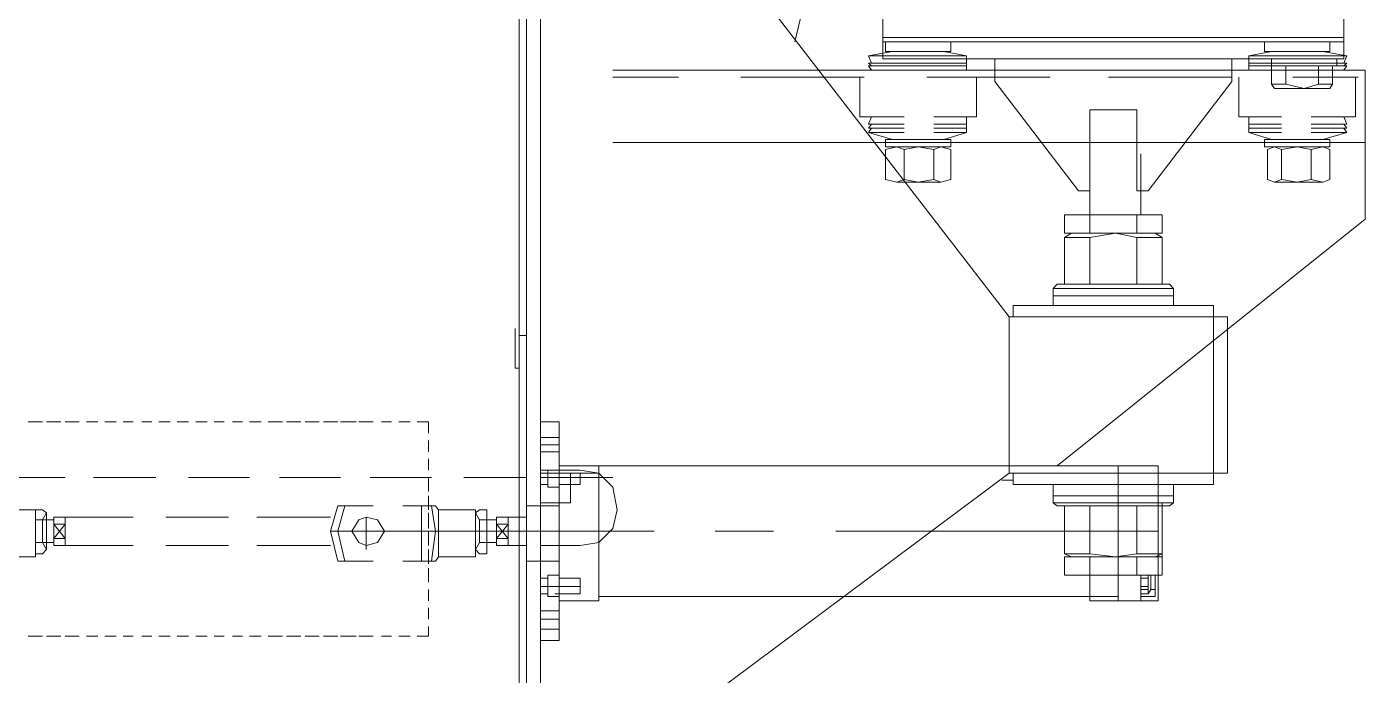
# Model space of a CAD drawing. Header units: millimetres. Extents: x 3220 to 226993, y 817 to 176024.
# Drawn here: x 127295 to 128659, y 136300 to 136961 of the extents above; entities that cross this region are included whole.
import ezdxf

# ---------------------------------------------------------------- set-up
doc = ezdxf.new("R2010")
doc.units = ezdxf.units.MM

# ---------------------------------------------------------------- blocks, each defined once
blk = doc.blocks.new('ligne broyage 2')
at = {"color": 7, "linetype": 'Continuous', "lineweight": 15, "true_color": 0x000007}
for points in [[(-2013.6, -1954.3), (-2013.6, -228.6)], [(-1999.2, -1954.3), (-1999.2, -228.6)], [(-1991.9, -481.7), (-1991.9, -1521.8)], [(-2491, -1503), (-2139.5, -1047.3)], [(-2314.5, -1037.2), (-2314.5, -1047.3), (-2272.6, -1222.4)], [(-2272.6, -1222.4), (-2314.5, -1047.3)], [(-2013.6, -1047.3), (-2013.6, -1659.2)], [(-2784.7, -1222.4), (-2817.9, -1222.4), (-2817.9, -1232.5)], [(-2784.7, -1222.4), (-2751.4, -1222.4)], [(-2735.5, -1236.8), (-2758.6, -1232.5), (-2751.4, -1232.5), (-2751.4, -1225.3)], [(-2751.4, -1225.3), (-2751.4, -1222.4), (-2751.4, -1222.4)], [(-2398.4, -1222.4), (-2431.7, -1222.4), (-2431.7, -1225.3)], [(-2431.7, -1225.3), (-2431.7, -1232.5)], [(-2365.2, -1225.3), (-2365.2, -1222.4), (-2398.4, -1222.4)], [(-2372.4, -1232.5), (-2365.2, -1232.5), (-2365.2, -1225.3)], [(-2810.7, -1232.5), (-2835.3, -1236.8), (-2832.4, -1244.1)], [(-2735.5, -1236.8), (-2835.3, -1236.8)], [(-2817.9, -1232.5), (-2810.7, -1232.5), (-2810.7, -1232.5)], [(-2810.7, -1232.5), (-2758.6, -1232.5)], [(-2735.5, -1236.8), (-2735.5, -1251.3), (-2735.5, -1251.3)], [(-2632.8, -1374.3), (-2718.1, -1262.9), (-2718.1, -1239.7)], [(-2476.5, -1262.9), (-2476.5, -1239.7), (-2476.5, -1239.7)], [(-2424.5, -1232.5), (-2447.6, -1236.8), (-2447.6, -1244.1)], [(-2347.8, -1236.8), (-2447.6, -1236.8)], [(-2431.7, -1232.5), (-2424.5, -1232.5), (-2424.5, -1232.5)], [(-2424.5, -1232.5), (-2372.4, -1232.5)], [(-2347.8, -1236.8), (-2372.4, -1232.5)], [(-2347.8, -1236.8), (-2350.7, -1244.1)], [(-2854.1, -1325.1), (-2854.1, -1251.3), (-2854.1, -1251.3)], [(-2087.4, -1251.3), (-2854.1, -1251.3)], [(-2835.3, -1244.1), (-2735.5, -1244.1)], [(-2835.3, -1244.1), (-2832.4, -1247)], [(-2835.3, -1247), (-2735.5, -1247)], [(-2835.3, -1247), (-2832.4, -1251.3)], [(-2447.6, -1251.3), (-2447.6, -1244.1), (-2447.6, -1244.1)], [(-2447.6, -1244.1), (-2347.8, -1244.1)], [(-2447.6, -1247), (-2347.8, -1247)], [(-2347.8, -1244.1), (-2350.7, -1247)], [(-2347.8, -1247), (-2350.7, -1251.3)], [(-2780.3, -1258.5), (-2846.9, -1258.5), (-2846.9, -1258.5)], [(-2592.3, -1258.5), (-2718.1, -1258.5)], [(-2476.5, -1262.9), (-2561.9, -1374.3), (-2573.5, -1374.3)], [(-2407.1, -1258.5), (-2533, -1258.5)], [(-2217.6, -1258.5), (-2343.5, -1258.5)], [(-2087.4, -1258.5), (-2154, -1258.5)], [(-2632.8, -1374.3), (-2621.2, -1374.3), (-2621.2, -1291.8)], [(-2621.2, -1291.8), (-2573.5, -1291.8), (-2573.5, -1291.8)], [(-2573.5, -1291.8), (-2573.5, -1398.8), (-2573.5, -1398.8)], [(-2087.4, -1325.1), (-2854.1, -1325.1)], [(-2625.5, -1374.3), (-2625.5, -1336.6)], [(-2573.5, -1374.3), (-2573.5, -1336.6)], [(-2625.5, -1374.3), (-2625.5, -1398.8), (-2625.5, -1398.8)], [(-2640, -1398.8), (-2647.2, -1398.8)], [(-2647.2, -1398.8), (-2621.2, -1398.8), (-2621.2, -1417.6)], [(-2647.2, -1398.8), (-2647.2, -1417.6), (-2554.7, -1417.6)], [(-2547.4, -1398.8), (-2640, -1398.8), (-2640, -1398.8)], [(-2621.2, -1398.8), (-2573.5, -1398.8), (-2573.5, -1398.8)], [(-2573.5, -1398.8), (-2547.4, -1398.8), (-2547.4, -1417.6)], [(-2573.5, -1398.8), (-2573.5, -1417.6), (-2573.5, -1417.6)], [(-2640, -1417.6), (-2647.2, -1422)], [(-2647.2, -1417.6), (-2573.5, -1417.6), (-2573.5, -1417.6)], [(-2547.4, -1422), (-2554.7, -1417.6), (-2640, -1417.6)], [(-2621.2, -1422), (-2599.5, -1417.6), (-2573.5, -1422)], [(-2573.5, -1417.6), (-2547.4, -1417.6)], [(-2554.7, -1417.6), (-2547.4, -1417.6), (-2547.4, -1417.6)], [(-2647.2, -1422), (-2621.2, -1422), (-2621.2, -1469.7)], [(-2640, -1469.7), (-2647.2, -1469.7), (-2647.2, -1422)], [(-2547.4, -1422), (-2573.5, -1422), (-2573.5, -1469.7)], [(-2547.4, -1422), (-2547.4, -1469.7)], [(-2540.2, -1469.7), (-2654.5, -1469.7), (-2658.8, -1474.1)], [(-2540.2, -1469.7), (-2535.9, -1474.1), (-2535.9, -1481.3), (-2658.8, -1481.3)], [(-2647.2, -1469.7), (-2621.2, -1469.7)], [(-2621.2, -1469.7), (-2573.5, -1469.7), (-2573.5, -1469.7)], [(-2573.5, -1469.7), (-2547.4, -1469.7)], [(-2554.7, -1469.7), (-2547.4, -1469.7)], [(-2658.8, -1474.1), (-2658.8, -1481.3), (-2535.9, -1481.3)], [(-2658.8, -1474.1), (-2535.9, -1474.1), (-2535.9, -1474.1)], [(-2658.8, -1481.3), (-2658.8, -1491.4)], [(-2535.9, -1491.4), (-2535.9, -1481.3)], [(-2495.4, -1491.4), (-2699.3, -1491.4), (-2699.3, -1503)], [(-2495.4, -1503), (-2495.4, -1491.4)], [(-2713.8, -1503), (-2713.8, -1662.1), (-2699.3, -1662.1)], [(-2699.3, -1503), (-2713.8, -1503)], [(-2491, -1662.1), (-2491, -1503), (-2699.3, -1503)], [(-2699.3, -1507.3), (-2699.3, -1503), (-2495.4, -1503)], [(-2699.3, -1662.1), (-2699.3, -1503)], [(-1991.9, -1521.8), (-1999.2, -1521.8)], [(-1999.2, -1944.2), (-1991.9, -1944.2), (-1991.9, -1521.8)], [(-1991.9, -1555.1), (-1987.6, -1555.1), (-1987.6, -1514.6)], [(-1887.8, -1610), (-1899.4, -1610), (-1899.4, -1610)], [(-1899.4, -1610), (-1899.4, -1621.6)], [(-1869, -1610), (-1880.6, -1610)], [(-1851.6, -1610), (-1861.7, -1610)], [(-1828.5, -1610), (-1842.9, -1610)], [(-1809.7, -1610), (-1825.6, -1610)], [(-1792.3, -1610), (-1806.8, -1610)], [(-1773.5, -1610), (-1788, -1610)], [(-1754.7, -1610), (-1769.2, -1610)], [(-1735.9, -1610), (-1750.4, -1610)], [(-1717.1, -1610), (-1728.7, -1610)], [(-1699.7, -1610), (-1709.9, -1610)], [(-1680.9, -1610), (-1691.1, -1610)], [(-1662.1, -1610), (-1673.7, -1610)], [(-1643.3, -1610), (-1654.9, -1610)], [(-1624.5, -1610), (-1636.1, -1610)], [(-1607.2, -1610), (-1617.3, -1610)], [(-1588.3, -1610), (-1598.5, -1610)], [(-1569.5, -1610), (-1581.1, -1610)], [(-1550.7, -1610), (-1562.3, -1610)], [(-1529, -1610), (-1543.5, -1610)], [(-1510.2, -1610), (-1524.7, -1610)], [(-1491.4, -1610), (-1505.9, -1610)], [(-1899.4, -1628.8), (-1899.4, -1640.4)], [(-1899.4, -1647.7), (-1899.4, -1659.2)], [(-2491, -1662.1), (-2699.3, -1662.1), (-2699.3, -1659.2)], [(-2495.4, -1662.1), (-2699.3, -1662.1), (-2699.3, -1673.7)], [(-2495.4, -1673.7), (-2495.4, -1662.1)], [(-2113.5, -1944.2), (-2491, -1662.1), (-2491, -1662.1)], [(-2013.6, -1659.2), (-2054.1, -1659.2), (-2072.9, -1662.1), (-2087.4, -1676.6), (-2091.8, -1699.7), (-2087.4, -1718.5), (-2072.9, -1733), (-2054.1, -1735.9), (-2013.6, -1735.9), (-2013.6, -1903.7), (-2020.9, -1903.7), (-2025.2, -1910.9), (-2025.2, -1932.6)], [(-2072.9, -1662.1), (-2013.6, -1662.1), (-2013.6, -1662.1)], [(-2013.6, -1692.5), (-2044, -1692.5), (-2044, -1662.1)], [(-2699.3, -1673.7), (-2495.4, -1673.7)], [(-2658.8, -1673.7), (-2658.8, -1685.3), (-2535.9, -1685.3)], [(-2535.9, -1685.3), (-2535.9, -1673.7)], [(-2495.4, -1669.4), (-2483.8, -1669.4), (-2483.8, -1669.4)], [(-1899.4, -1666.5), (-1899.4, -1680.9)], [(-2535.9, -1692.5), (-2535.9, -1685.3), (-2658.8, -1685.3)], [(-2654.5, -1695.4), (-2658.8, -1692.5), (-2658.8, -1685.3)], [(-1899.4, -1685.3), (-1899.4, -1699.7)], [(-2535.9, -1692.5), (-2658.8, -1692.5), (-2658.8, -1692.5)], [(-2654.5, -1695.4), (-2540.2, -1695.4), (-2535.9, -1692.5)], [(-2647.2, -1695.4), (-2647.2, -1692.5)], [(-2640, -1695.4), (-2647.2, -1695.4)], [(-2647.2, -1744.6), (-2647.2, -1695.4)], [(-2621.2, -1695.4), (-2647.2, -1695.4)], [(-2642.9, -1695.4), (-2642.9, -1692.5)], [(-2547.4, -1695.4), (-2621.2, -1695.4), (-2621.2, -1695.4)], [(-2621.2, -1744.6), (-2621.2, -1695.4)], [(-2573.5, -1744.6), (-2573.5, -1695.4)], [(-2547.4, -1695.4), (-2554.7, -1695.4)], [(-2547.4, -1744.6), (-2547.4, -1695.4)], [(-1899.4, -1702.6), (-1899.4, -1718.5)], [(-1899.4, -1721.4), (-1899.4, -1735.9)], [(-2647.2, -1744.6), (-2647.2, -1747.5), (-2642.9, -1747.5)], [(-2647.2, -1744.6), (-2640, -1747.5), (-2554.7, -1747.5), (-2547.4, -1744.6)], [(-2647.2, -1744.6), (-2621.2, -1744.6)], [(-2642.9, -1744.6), (-2642.9, -1747.5)], [(-2573.5, -1744.6), (-2599.5, -1747.5), (-2621.2, -1744.6)], [(-2573.5, -1744.6), (-2547.4, -1744.6)], [(-1899.4, -1740.2), (-1899.4, -1754.7)], [(-2640, -1747.5), (-2647.2, -1747.5)], [(-2647.2, -1766.3), (-2647.2, -1747.5)], [(-2621.2, -1747.5), (-2647.2, -1747.5)], [(-2640, -1747.5), (-2554.7, -1747.5), (-2554.7, -1747.5)], [(-2621.2, -1766.3), (-2621.2, -1747.5)], [(-2547.4, -1766.3), (-2573.5, -1766.3), (-2573.5, -1747.5), (-2621.2, -1747.5)], [(-2547.4, -1747.5), (-2573.5, -1747.5)], [(-2547.4, -1747.5), (-2554.7, -1747.5)], [(-2547.4, -1766.3), (-2547.4, -1747.5)], [(-1899.4, -1759), (-1899.4, -1773.5)], [(-2647.2, -1766.3), (-2554.7, -1766.3), (-2554.7, -1766.3)], [(-2647.2, -1766.3), (-2621.2, -1766.3)], [(-2640, -1780.7), (-2640, -1766.3)], [(-2640, -1788), (-2640, -1766.3), (-2640, -1766.3)], [(-2635.7, -1780.7), (-2635.7, -1766.3)], [(-2632.8, -1785.1), (-2635.7, -1780.7), (-2635.7, -1766.3)], [(-2632.8, -1766.3), (-2632.8, -1777.8), (-2632.8, -1777.8)], [(-2625.5, -1766.3), (-2632.8, -1766.3)], [(-2625.5, -1769.2), (-2632.8, -1769.2)], [(-2625.5, -1766.3), (-2625.5, -1780.7), (-2625.5, -1777.8)], [(-2625.5, -1766.3), (-2625.5, -1769.2), (-2625.5, -1769.2)], [(-2625.5, -1792.3), (-2573.5, -1792.3), (-2573.5, -1766.3)], [(-2625.5, -1766.3), (-2625.5, -1792.3), (-2625.5, -1792.3)], [(-2625.5, -1769.2), (-2625.5, -1777.8)], [(-2573.5, -1766.3), (-2621.2, -1766.3), (-2621.2, -1766.3)], [(-2554.7, -1766.3), (-2547.4, -1766.3)], [(-2635.7, -1780.7), (-2640, -1780.7), (-2640, -1780.7)], [(-2632.8, -1777.8), (-2632.8, -1780.7)], [(-2625.5, -1777.8), (-2632.8, -1777.8)], [(-2625.5, -1780.7), (-2625.5, -1785.1), (-2632.8, -1785.1)], [(-2625.5, -1780.7), (-2632.8, -1780.7)], [(-2632.8, -1780.7), (-2632.8, -1785.1), (-2625.5, -1785.1)], [(-2625.5, -1780.7), (-2625.5, -1777.8)], [(-2625.5, -1780.7), (-2625.5, -1785.1)], [(-1899.4, -1780.7), (-1899.4, -1792.3)], [(-2625.5, -1788), (-2640, -1788), (-2640, -1788)], [(-1899.4, -1799.5), (-1899.4, -1811.1)], [(-1899.4, -1818.4), (-1899.4, -1828.5), (-1899.4, -1828.5)], [(-1887.8, -1828.5), (-1899.4, -1828.5), (-1899.4, -1828.5)], [(-1869, -1828.5), (-1880.6, -1828.5)], [(-1851.6, -1828.5), (-1861.7, -1828.5)], [(-1828.5, -1828.5), (-1842.9, -1828.5)], [(-1809.7, -1828.5), (-1825.6, -1828.5)], [(-1792.3, -1828.5), (-1806.8, -1828.5)], [(-1773.5, -1828.5), (-1788, -1828.5)], [(-1754.7, -1828.5), (-1769.2, -1828.5)], [(-1735.9, -1828.5), (-1750.4, -1828.5)], [(-1717.1, -1828.5), (-1728.7, -1828.5)], [(-1699.7, -1828.5), (-1709.9, -1828.5)], [(-1680.9, -1828.5), (-1691.1, -1828.5)], [(-1662.1, -1828.5), (-1673.7, -1828.5)], [(-1643.3, -1828.5), (-1654.9, -1828.5)], [(-1624.5, -1828.5), (-1636.1, -1828.5)], [(-1607.2, -1828.5), (-1617.3, -1828.5)], [(-1588.3, -1828.5), (-1598.5, -1828.5)], [(-1569.5, -1828.5), (-1581.1, -1828.5)], [(-1550.7, -1828.5), (-1562.3, -1828.5)], [(-1529, -1828.5), (-1543.5, -1828.5)], [(-1510.2, -1828.5), (-1524.7, -1828.5)], [(-1491.4, -1828.5), (-1505.9, -1828.5)]]:
    blk.add_lwpolyline(points, dxfattribs=at)
at = {"color": 1, "linetype": 'Continuous', "lineweight": 5, "true_color": 0x000001}
for points in [[(-2362.3, -1051.7), (-2362.3, -1218), (-2362.3, -1218)], [(-2832.4, -1189.1), (-2832.4, -1218)], [(-2832.4, -1222.4), (-2832.4, -1218)], [(-2828.1, -1218), (-2832.4, -1218)], [(-2832.4, -1222.4), (-2362.3, -1222.4)], [(-2832.4, -1239.7), (-2832.4, -1222.4), (-2832.4, -1222.4)], [(-2362.3, -1222.4), (-2362.3, -1239.7), (-2832.4, -1239.7)], [(-2369.5, -1218), (-2828.1, -1218), (-2828.1, -1218)], [(-2817.9, -1222.4), (-2381.1, -1222.4)], [(-2362.3, -1218), (-2369.5, -1218)], [(-2362.3, -1222.4), (-2362.3, -1218)], [(-2825.2, -1239.7), (-2825.2, -1247), (-2825.2, -1247)], [(-2758.6, -1247), (-2758.6, -1239.7), (-2758.6, -1239.7)], [(-2817.9, -1247), (-2820.8, -1247)], [(-2820.8, -1265.8), (-2820.8, -1247)], [(-2806.4, -1247), (-2820.8, -1247)], [(-2806.4, -1265.8), (-2806.4, -1247)], [(-2758.6, -1265.8), (-2758.6, -1247), (-2806.4, -1247)], [(-2758.6, -1265.8), (-2773.1, -1265.8), (-2773.1, -1247)], [(-2758.6, -1247), (-2761.5, -1247)], [(-2773.1, -1265.8), (-2791.9, -1270.1), (-2806.4, -1265.8), (-2820.8, -1265.8), (-2817.9, -1270.1)], [(-2761.5, -1270.1), (-2758.6, -1265.8), (-2758.6, -1265.8)], [(-2761.5, -1270.1), (-2817.9, -1270.1)]]:
    blk.add_lwpolyline(points, dxfattribs=at)
blk.add_lwpolyline([(-2758.6, -1247), (-2825.2, -1247)], close=True, dxfattribs=at)
at = {"color": 5, "linetype": 'Continuous', "lineweight": 5, "true_color": 0x000005}
for points in [[(-2844, -1299), (-2844, -1258.5)], [(-2725.4, -1299), (-2725.4, -1258.5)], [(-2457.7, -1299), (-2457.7, -1258.5)], [(-2339.1, -1299), (-2339.1, -1258.5)], [(-2844, -1299), (-2799.1, -1299), (-2799.1, -1299)], [(-2835.3, -1306.3), (-2832.4, -1299)], [(-2835.3, -1306.3), (-2799.1, -1306.3), (-2799.1, -1306.3)], [(-2835.3, -1310.6), (-2832.4, -1306.3)], [(-2832.4, -1299), (-2799.1, -1299)], [(-2768.8, -1299), (-2725.4, -1299), (-2725.4, -1299)], [(-2768.8, -1299), (-2735.5, -1299), (-2735.5, -1299)], [(-2768.8, -1306.3), (-2735.5, -1306.3), (-2735.5, -1306.3)], [(-2735.5, -1310.6), (-2735.5, -1299), (-2735.5, -1299)], [(-2457.7, -1299), (-2414.3, -1299), (-2414.3, -1299)], [(-2424.5, -1322.2), (-2447.6, -1314.9), (-2447.6, -1299)], [(-2447.6, -1299), (-2414.3, -1299)], [(-2447.6, -1306.3), (-2414.3, -1306.3), (-2414.3, -1306.3)], [(-2384, -1299), (-2339.1, -1299), (-2339.1, -1299)], [(-2384, -1299), (-2350.7, -1299), (-2350.7, -1299)], [(-2384, -1306.3), (-2347.8, -1306.3), (-2347.8, -1306.3)], [(-2347.8, -1306.3), (-2350.7, -1299)], [(-2347.8, -1310.6), (-2350.7, -1306.3)], [(-2835.3, -1310.6), (-2799.1, -1310.6), (-2799.1, -1310.6)], [(-2810.7, -1322.2), (-2835.3, -1314.9), (-2832.4, -1310.6)], [(-2799.1, -1314.9), (-2835.3, -1314.9), (-2835.3, -1314.9)], [(-2784.7, -1329.4), (-2817.9, -1329.4), (-2817.9, -1322.2), (-2810.7, -1322.2)], [(-2810.7, -1322.2), (-2758.6, -1322.2), (-2758.6, -1322.2)], [(-2768.8, -1310.6), (-2735.5, -1310.6), (-2735.5, -1310.6)], [(-2735.5, -1314.9), (-2768.8, -1314.9), (-2768.8, -1314.9)], [(-2735.5, -1310.6), (-2735.5, -1314.9), (-2758.6, -1322.2)], [(-2751.4, -1322.2), (-2758.6, -1322.2), (-2758.6, -1322.2)], [(-2751.4, -1322.2), (-2751.4, -1329.4), (-2751.4, -1329.4)], [(-2447.6, -1310.6), (-2414.3, -1310.6), (-2414.3, -1310.6)], [(-2414.3, -1314.9), (-2447.6, -1314.9), (-2447.6, -1314.9)], [(-2398.4, -1329.4), (-2431.7, -1329.4), (-2431.7, -1322.2), (-2424.5, -1322.2)], [(-2424.5, -1322.2), (-2372.4, -1322.2), (-2372.4, -1322.2)], [(-2398.4, -1329.4), (-2365.2, -1329.4), (-2365.2, -1322.2)], [(-2384, -1310.6), (-2347.8, -1310.6), (-2347.8, -1310.6)], [(-2347.8, -1314.9), (-2384, -1314.9), (-2384, -1314.9)], [(-2347.8, -1314.9), (-2372.4, -1322.2)], [(-2365.2, -1322.2), (-2372.4, -1322.2)], [(-2347.8, -1314.9), (-2350.7, -1310.6)], [(-2854.1, -1325.1), (-2854.1, -1403.2), (-2854.1, -1403.2)], [(-2817.9, -1329.4), (-2817.9, -1325.1), (-2817.9, -1325.1)], [(-2799.1, -1332.3), (-2810.7, -1329.4), (-2817.9, -1332.3)], [(-2817.9, -1362.7), (-2817.9, -1332.3)], [(-2810.7, -1329.4), (-2761.5, -1329.4), (-2761.5, -1329.4)], [(-2768.8, -1332.3), (-2784.7, -1329.4), (-2799.1, -1332.3)], [(-2799.1, -1362.7), (-2799.1, -1332.3)], [(-2784.7, -1329.4), (-2751.4, -1329.4)], [(-2754.3, -1332.3), (-2761.5, -1329.4), (-2768.8, -1332.3)], [(-2768.8, -1362.7), (-2768.8, -1332.3)], [(-2754.3, -1362.7), (-2754.3, -1332.3)], [(-2431.7, -1329.4), (-2431.7, -1325.1), (-2431.7, -1325.1)], [(-2414.3, -1332.3), (-2421.6, -1329.4), (-2431.7, -1332.3)], [(-2431.7, -1362.7), (-2431.7, -1332.3)], [(-2421.6, -1329.4), (-2376.7, -1329.4)], [(-2384, -1332.3), (-2398.4, -1329.4), (-2414.3, -1332.3)], [(-2414.3, -1362.7), (-2414.3, -1332.3)], [(-2365.2, -1332.3), (-2376.7, -1329.4), (-2384, -1332.3)], [(-2384, -1362.7), (-2384, -1332.3)], [(-2365.2, -1329.4), (-2365.2, -1325.1)], [(-2365.2, -1362.7), (-2365.2, -1332.3)], [(-2817.9, -1362.7), (-2810.7, -1365.6), (-2799.1, -1362.7)], [(-2810.7, -1365.6), (-2761.5, -1365.6), (-2768.8, -1362.7)], [(-2799.1, -1362.7), (-2784.7, -1365.6), (-2768.8, -1362.7)], [(-2761.5, -1365.6), (-2754.3, -1362.7), (-2754.3, -1362.7)], [(-2431.7, -1362.7), (-2421.6, -1365.6), (-2414.3, -1362.7)], [(-2414.3, -1362.7), (-2398.4, -1365.6), (-2384, -1362.7)], [(-2384, -1362.7), (-2376.7, -1365.6), (-2365.2, -1362.7)], [(-2421.6, -1365.6), (-2376.7, -1365.6)], [(-2854.1, -1403.2), (-2540.2, -1654.9), (-2540.2, -1654.9)], [(-2032.4, -1626), (-2013.6, -1626)], [(-2032.4, -1633.2), (-2013.6, -1633.2)], [(-2032.4, -1640.4), (-2013.6, -1640.4)], [(-2642.9, -1792.3), (-2602.4, -1792.3), (-2602.4, -1654.9)], [(-2642.9, -1792.3), (-2642.9, -1654.9), (-2602.4, -1654.9)], [(-2602.4, -1654.9), (-2072.9, -1654.9)], [(-2072.9, -1654.9), (-2032.4, -1654.9)], [(-2072.9, -1654.9), (-2072.9, -1792.3)], [(-2054.1, -1662.1), (-2032.4, -1662.1)], [(-2054.1, -1662.1), (-2054.1, -1673.7)], [(-2032.4, -1654.9), (-2032.4, -1792.3)], [(-2032.4, -1676.6), (-2020.9, -1676.6), (-2020.9, -1659.2), (-2032.4, -1659.2)], [(-2020.9, -1659.2), (-2013.6, -1659.2)], [(-2087.4, -1666.5), (-2028.1, -1666.5)], [(-2054.1, -1666.5), (-2020.9, -1666.5)], [(-2054.1, -1673.7), (-2032.4, -1673.7)], [(-2032.4, -1666.5), (-2013.6, -1666.5)], [(-2020.9, -1673.7), (-2013.6, -1673.7)], [(-1999.2, -1666.5), (-1935.5, -1666.5)], [(-1902.3, -1666.5), (-1840, -1666.5)], [(-1809.7, -1666.5), (-1747.5, -1666.5)], [(-1717.1, -1666.5), (-1654.9, -1666.5)], [(-1621.6, -1666.5), (-1558, -1666.5)], [(-1529, -1666.5), (-1465.4, -1666.5)], [(-1999.2, -1695.4), (-1999.2, -1751.8), (-2032.4, -1751.8)], [(-2032.4, -1695.4), (-1999.2, -1695.4)], [(-1958.7, -1699.7), (-1951.4, -1699.7)], [(-1958.7, -1699.7), (-1958.7, -1733), (-1958.7, -1733)], [(-1958.7, -1702.6), (-1958.7, -1740.2)], [(-1951.4, -1709.9), (-1947.1, -1702.6), (-1951.4, -1699.7)], [(-1947.1, -1747.5), (-1909.5, -1747.5), (-1909.5, -1699.7), (-1947.1, -1699.7)], [(-1947.1, -1699.7), (-1947.1, -1747.5)], [(-1947.1, -1702.6), (-1947.1, -1740.2)], [(-1906.6, -1695.4), (-1909.5, -1699.7)], [(-1906.6, -1695.4), (-1873.3, -1695.4), (-1873.3, -1695.4)], [(-1902.3, -1695.4), (-1906.6, -1721.4), (-1902.3, -1751.8)], [(-1892.1, -1695.4), (-1892.1, -1751.8)], [(-1842.9, -1695.4), (-1806.8, -1695.4), (-1806.8, -1695.4)], [(-1814, -1751.8), (-1806.8, -1721.4), (-1814, -1695.4)], [(-1806.8, -1751.8), (-1799.5, -1721.4), (-1806.8, -1695.4)], [(-1505.9, -1699.7), (-1510.2, -1702.6), (-1505.9, -1709.9)], [(-1510.2, -1740.2), (-1510.2, -1702.6)], [(-1505.9, -1699.7), (-1498.7, -1699.7)], [(-1498.7, -1709.9), (-1498.7, -1699.7), (-1498.7, -1699.7)], [(-1498.7, -1747.5), (-1498.7, -1699.7)], [(-1498.7, -1747.5), (-1458.2, -1747.5), (-1458.2, -1699.7), (-1498.7, -1699.7)], [(-1498.7, -1740.2), (-1498.7, -1702.6)], [(-1999.2, -1707), (-1980.4, -1707)], [(-1980.4, -1735.9), (-1980.4, -1707), (-1968.8, -1707)], [(-1980.4, -1714.2), (-1968.8, -1714.2)], [(-1980.4, -1728.7), (-1968.8, -1728.7), (-1980.4, -1714.2)], [(-1968.8, -1714.2), (-1980.4, -1728.7)], [(-1968.8, -1707), (-1968.8, -1735.9)], [(-1968.8, -1709.9), (-1951.4, -1709.9)], [(-1958.7, -1707), (-1958.7, -1735.9)], [(-1958.7, -1709.9), (-1951.4, -1709.9)], [(-1958.7, -1709.9), (-1958.7, -1733)], [(-1951.4, -1733), (-1951.4, -1709.9), (-1951.4, -1709.9)], [(-1835.7, -1707), (-1835.7, -1740.2)], [(-1799.5, -1707), (-1724.3, -1707)], [(-1695.4, -1707), (-1631.7, -1707)], [(-1598.5, -1707), (-1529, -1707), (-1529, -1707)], [(-1529, -1707), (-1517.5, -1707)], [(-1517.5, -1735.9), (-1529, -1735.9), (-1529, -1707)], [(-1517.5, -1728.7), (-1529, -1714.2)], [(-1529, -1728.7), (-1517.5, -1714.2), (-1529, -1714.2)], [(-1517.5, -1735.9), (-1517.5, -1707)], [(-1517.5, -1709.9), (-1503, -1709.9)], [(-1510.2, -1735.9), (-1510.2, -1707)], [(-1510.2, -1733), (-1510.2, -1709.9)], [(-1505.9, -1709.9), (-1505.9, -1733), (-1510.2, -1740.2), (-1505.9, -1744.6)], [(-1505.9, -1709.9), (-1498.7, -1709.9)], [(-1498.7, -1733), (-1498.7, -1709.9), (-1498.7, -1709.9)], [(-2642.9, -1721.4), (-2314.5, -1721.4)], [(-2250.9, -1721.4), (-2191.6, -1721.4)], [(-2129.4, -1721.4), (-1799.5, -1721.4), (-1799.5, -1721.4)], [(-2013.6, -1721.4), (-1991.9, -1721.4)], [(-1944.2, -1721.4), (-1973.1, -1721.4)], [(-1529, -1728.7), (-1517.5, -1728.7)], [(-1999.2, -1735.9), (-1980.4, -1735.9)], [(-1980.4, -1735.9), (-1968.8, -1735.9)], [(-1968.8, -1733), (-1951.4, -1733)], [(-1958.7, -1733), (-1951.4, -1733)], [(-1958.7, -1733), (-1958.7, -1744.6), (-1958.7, -1744.6)], [(-1958.7, -1744.6), (-1951.4, -1744.6)], [(-1951.4, -1744.6), (-1947.1, -1740.2), (-1951.4, -1733)], [(-1799.5, -1735.9), (-1724.3, -1735.9)], [(-1695.4, -1735.9), (-1631.7, -1735.9)], [(-1598.5, -1735.9), (-1529, -1735.9), (-1529, -1735.9)], [(-1517.5, -1733), (-1503, -1733)], [(-1505.9, -1733), (-1498.7, -1733)], [(-1505.9, -1744.6), (-1498.7, -1744.6)], [(-1498.7, -1744.6), (-1498.7, -1733), (-1498.7, -1733)], [(-1909.5, -1747.5), (-1906.6, -1751.8)], [(-1906.6, -1751.8), (-1873.3, -1751.8), (-1873.3, -1751.8)], [(-1842.9, -1751.8), (-1806.8, -1751.8), (-1806.8, -1751.8)], [(-2054.1, -1769.2), (-2032.4, -1769.2)], [(-2054.1, -1785.1), (-2054.1, -1769.2)], [(-2032.4, -1766.3), (-2020.9, -1766.3), (-2020.9, -1788), (-2032.4, -1788)], [(-2020.9, -1769.2), (-2013.6, -1769.2)], [(-2054.1, -1777.8), (-2020.9, -1777.8)], [(-2054.1, -1785.1), (-2028.1, -1785.1)], [(-2032.4, -1777.8), (-2013.6, -1777.8)], [(-2020.9, -1785.1), (-2013.6, -1785.1)], [(-2602.4, -1788), (-2072.9, -1788)], [(-2072.9, -1792.3), (-2032.4, -1792.3)], [(-2032.4, -1802.4), (-2013.6, -1802.4)], [(-2032.4, -1811.1), (-2013.6, -1811.1)], [(-2032.4, -1821.2), (-2013.6, -1821.2)]]:
    blk.add_lwpolyline(points, dxfattribs=at)
for points in [[(-2013.6, -1832.8), (-2013.6, -1610), (-2032.4, -1610), (-2032.4, -1832.8)], [(-1821.2, -1721.4), (-1828.5, -1709.9), (-1835.7, -1707), (-1847.3, -1709.9), (-1854.5, -1721.4), (-1847.3, -1733), (-1835.7, -1735.9), (-1828.5, -1733)]]:
    blk.add_lwpolyline(points, close=True, dxfattribs=at)

msp = doc.modelspace()

# ---------------------------------------------------------------- block references
at = {"xscale": -1}
msp.add_blockref('ligne broyage 2', (125804.9, 138168.5), dxfattribs=at)

doc.saveas('drawing.dxf')
